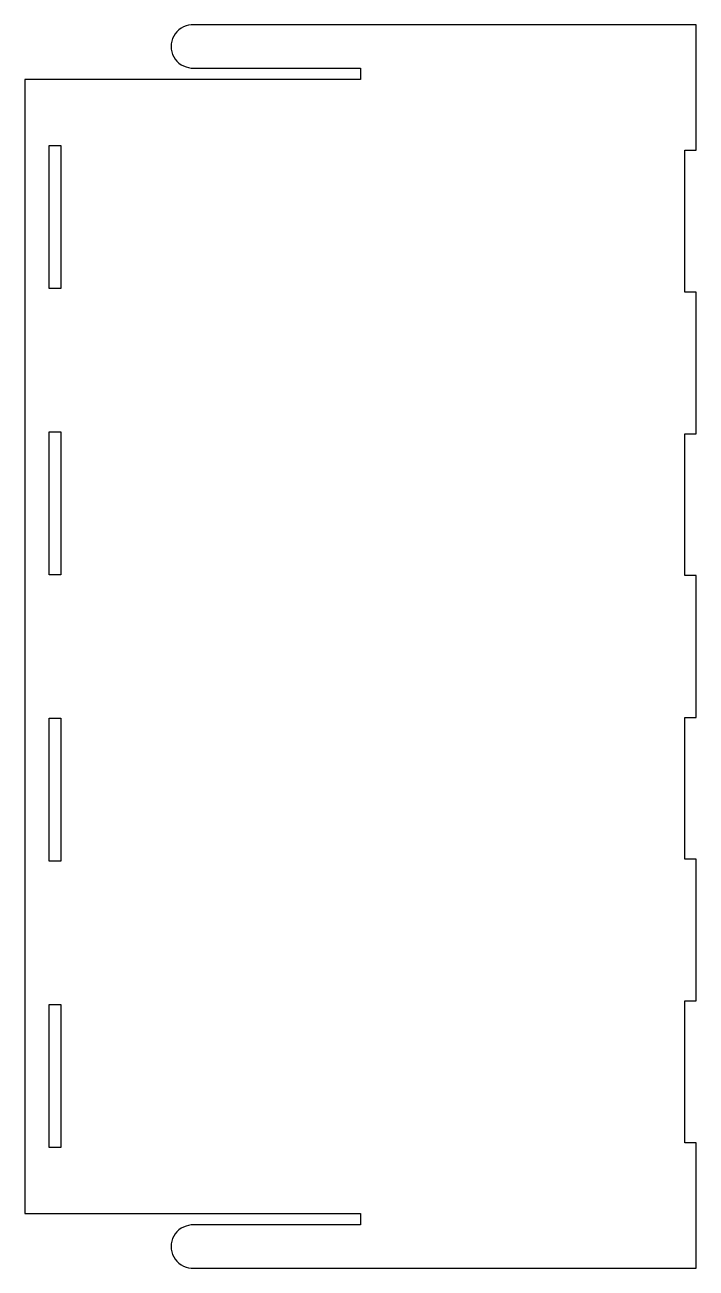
# Model space of a CAD drawing. Header units: metres. Extents: x 0 to 206, y -15 to 366.
import ezdxf

# ---------------------------------------------------------------- set-up
doc = ezdxf.new("R2010")
doc.units = ezdxf.units.M

msp = doc.modelspace()

# ---------------------------------------------------------------- linework, layer by layer
for p, q in [((50.2586, 366.383), (49.4528, 366.176)), ((51.084, 366.487), (50.2586, 366.383)), ((51.5, 366.487), (51.084, 366.487)), ((206, 366.5), (51.5, 366.5)), ((51.5, 366.5), (51.5, 366.487)), ((206, 328), (206, 366.5)), ((45.6945, 363.067), (45.3402, 362.314)), ((46.1403, 363.769), (45.6945, 363.067)), ((46.6706, 364.41), (46.1403, 363.769)), ((47.2771, 364.98), (46.6706, 364.41)), ((47.9501, 365.469), (47.2771, 364.98)), ((48.6792, 365.869), (47.9501, 365.469)), ((49.4528, 366.176), (48.6792, 365.869)), ((44.9272, 360.705), (44.875, 359.875)), ((44.875, 359.875), (44.9272, 359.045)), ((45.0831, 361.523), (44.9272, 360.705)), ((44.9272, 359.045), (45.0831, 358.227)), ((45.3402, 362.314), (45.0831, 361.523)), ((45.0831, 358.227), (45.3402, 357.436)), ((45.3402, 357.436), (45.6945, 356.683)), ((45.6945, 356.683), (46.1403, 355.981)), ((46.1403, 355.981), (46.6706, 355.34)), ((46.6706, 355.34), (47.2771, 354.77)), ((47.2771, 354.77), (47.9501, 354.281)), ((47.9501, 354.281), (48.6792, 353.881)), ((48.6792, 353.881), (49.4528, 353.574)), ((49.4528, 353.574), (50.2586, 353.367)), ((50.2586, 353.367), (51.084, 353.263)), ((51.084, 353.263), (51.5, 353.263)), ((51.5, 353.263), (51.5, 353.25)), ((51.5, 353.25), (103, 353.25)), ((103, 353.25), (103, 349.75)), ((103, 349.75), (0, 349.75)), ((0, 349.75), (0, 1.75)), ((7.5, 285.594), (7.5, 329.531)), ((7.5, 329.531), (11, 329.531)), ((11, 329.531), (11, 285.594)), ((202.5, 284.5), (202.5, 328)), ((202.5, 328), (206, 328)), ((11, 285.594), (7.5, 285.594)), ((206, 284.5), (202.5, 284.5)), ((206, 241), (206, 284.5)), ((7.5, 197.719), (7.5, 241.656)), ((7.5, 241.656), (11, 241.656)), ((11, 241.656), (11, 197.719)), ((202.5, 197.5), (202.5, 241)), ((202.5, 241), (206, 241)), ((11, 197.719), (7.5, 197.719)), ((206, 197.5), (202.5, 197.5)), ((206, 154), (206, 197.5)), ((7.5, 109.844), (7.5, 153.781)), ((7.5, 153.781), (11, 153.781)), ((11, 153.781), (11, 109.844)), ((202.5, 110.5), (202.5, 154)), ((202.5, 154), (206, 154)), ((11, 109.844), (7.5, 109.844)), ((206, 110.5), (202.5, 110.5)), ((206, 67), (206, 110.5)), ((7.5, 21.9688), (7.5, 65.9062)), ((7.5, 65.9062), (11, 65.9062)), ((11, 65.9062), (11, 21.9688)), ((202.5, 23.5), (202.5, 67)), ((202.5, 67), (206, 67)), ((206, 23.5), (202.5, 23.5)), ((206, -15), (206, 23.5)), ((11, 21.9688), (7.5, 21.9688)), ((0, 1.75), (103, 1.75)), ((103, 1.75), (103, -1.75)), ((47.2771, -3.27034), (46.6706, -3.83987)), ((47.9501, -2.78133), (47.2771, -3.27034)), ((48.6792, -2.38051), (47.9501, -2.78133)), ((49.4528, -2.07425), (48.6792, -2.38051)), ((50.2586, -1.86734), (49.4528, -2.07425)), ((51.084, -1.76306), (50.2586, -1.86734)), ((51.5, -1.76306), (51.084, -1.76306)), ((103, -1.75), (51.5, -1.75)), ((51.5, -1.75), (51.5, -1.76306)), ((44.9272, -7.54466), (44.875, -8.375)), ((45.0831, -6.72742), (44.9272, -7.54466)), ((45.3402, -5.93617), (45.0831, -6.72742)), ((45.6945, -5.18338), (45.3402, -5.93617)), ((46.1403, -4.48091), (45.6945, -5.18338)), ((46.6706, -3.83987), (46.1403, -4.48091)), ((44.875, -8.375), (44.9272, -9.20532)), ((44.9272, -9.20532), (45.0831, -10.0226)), ((45.0831, -10.0226), (45.3402, -10.8138)), ((45.3402, -10.8138), (45.6945, -11.5666)), ((45.6945, -11.5666), (46.1403, -12.2691)), ((46.1403, -12.2691), (46.6706, -12.9101)), ((46.6706, -12.9101), (47.2771, -13.4796)), ((47.2771, -13.4796), (47.9501, -13.9687)), ((47.9501, -13.9687), (48.6792, -14.3695)), ((48.6792, -14.3695), (49.4528, -14.6757)), ((49.4528, -14.6757), (50.2586, -14.8826)), ((50.2586, -14.8826), (51.084, -14.9869)), ((51.084, -14.9869), (51.5, -14.9869)), ((51.5, -14.9869), (51.5, -15)), ((51.5, -15), (206, -15))]:
    msp.add_line(p, q)

doc.saveas('drawing.dxf')
